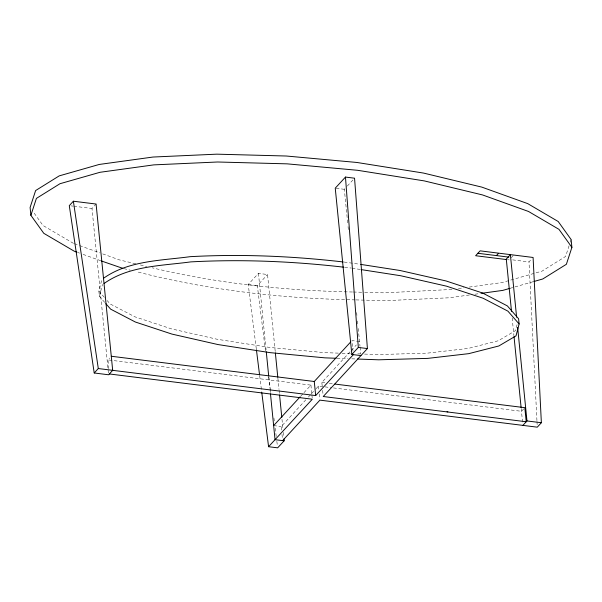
<?xml version="1.0" encoding="UTF-8"?>
<svg xmlns="http://www.w3.org/2000/svg" width="602" height="602" viewBox="0 0 602 602"><rect width="100%" height="100%" fill="white"/><g stroke="black" fill="none" stroke-linecap="round" stroke-linejoin="round"><path stroke-width="0.45" stroke-dasharray="3.01 2.26" d="M104.71 302.377L99.398 296.304L98.871 291.082L101.964 279.2M99.398 296.304L102.483 284.422M517.05 324.681L515.508 330.618L498.328 340.747L468.228 348.43L427.254 353.148L378.214 354.578L364.3 354.074M569.086 245.767L565.594 256.452L542.011 271.133L501.978 282.564L468.612 287.162M570.244 242.2L571.117 239.528M108.405 372.909L91.993 208.48L96.087 204.04M108.819 368.68L107.939 359.883L109.609 358.07M256.294 348.814L248.227 284.483L258.454 273.383L267.536 274.512L275.272 352.004M347.685 222.86L344.329 189.299L346.737 186.688M347.339 186.033L353.953 178.854M265.497 350.876L257.31 285.611L267.536 274.512M300.812 396.101L303.34 393.354M303.972 392.67L310.925 385.122L107.939 359.883M281.563 430.061L281.217 426.54L305.861 399.781M308.382 397.042L310.91 394.295M311.543 393.61L315.335 389.494M315.967 388.809L318.496 386.063L324.079 386.755M322.183 385.957L321.837 382.436L350.733 351.064M351.357 350.387L356.384 344.923M513.13 255.624L511.444 257.46L513.378 257.701M536.939 420.595L529 261.908L531.92 258.74M523.71 408.886L521.482 411.301L332.462 387.801M509.879 288.366L533.899 281.503M451.929 289.457L384.407 292.843L362.795 292.271M458.415 288.561L463.976 287.794M469.394 294.995L449.009 297.802L385.19 300.684L356.068 299.909M474.955 294.227L480.516 293.46M352.463 292C285.197 290.608 217.683 283.542 152.216 267.8M353.404 292.023L361.862 292.248M355.127 299.879C281.593 298.517 207.863 290.156 136.601 271.683M338.339 353.133L324.433 352.629L269.576 347.422L217.397 339.317L171.442 328.873L134.84 316.795L110.091 303.905L107.133 300.526M342.049 353.269L350.394 353.57M357.814 353.841L360.59 353.938M337.007 358.288L348.129 358.694M351.839 358.83L355.549 358.965M344.171 262.051L359.793 264.248M344.69 267.273L351.154 268.048M336.157 188.283L344.329 189.299M512.648 259.876L529 261.908M507.426 259.68L509.194 259.898M71.096 205.884L72.917 206.11M73.828 206.223L91.993 208.48M248.227 284.483L257.31 285.611M359.522 341.515L351.952 340.574L353.005 351.132M321.837 382.436L325.562 382.902M329.286 383.361L333.011 383.828M325.012 386.875L331.529 387.68M273.647 425.599L281.217 426.54M352.072 268.191L360.312 269.47M135.819 263.849L119.422 259.898L100.865 253.224M140.371 264.948L146.745 266.483M123.846 268.612L130.22 270.147M74.362 243.69L78.779 245.277M79.66 245.601L99.985 252.908M77.793 252.479L79.562 253.118M83.099 254.39L100.767 260.741M73.474 243.374L43.013 225.494L33.328 211.987M98.871 291.082L104.778 297.832M268.77 376.98L270.757 392.828M273.918 417.999L274.271 420.798M275.204 428.255L276.258 436.646M276.837 441.311L277.424 445.969M259.688 375.851L261.674 391.699M512.159 317.886L513.927 335.645M521.204 408.555L522.709 423.62M348.054 226.6L348.43 230.34M356.64 312.596L356.918 315.403M357.475 321.009L357.851 324.749M358.228 328.489L359.996 346.248M360.094 347.181L360.756 353.833M322.627 390.359L322.981 393.874M318.496 386.063L318.849 389.584M319.286 393.979L319.812 399.261M310.925 385.122L311.806 393.919M311.889 394.799L312.242 398.321M277.883 378.176L279.004 389.396M279.095 390.329L279.471 394.069M281.984 419.308L282.917 428.654M283.294 432.394L283.76 437.067M282.007 434.456L282.443 438.858M258.454 273.383L266.182 350.876M268.801 377.048L269.914 388.267M270.012 389.201L270.381 392.94M536.992 421.535L537.225 426.231"/><path stroke-width="0.9" d="M360.703 264.391L400.074 270.501L446.029 280.953L482.631 293.031L507.381 305.921L518.593 318.744L519.112 323.966L516.027 335.848L498.847 345.969L468.747 353.652L427.781 358.378L378.733 359.808L357.407 359.033M76.913 252.163L74.257 251.207L43.795 233.328L30.883 215.313L36.406 198.397L59.989 183.715L100.022 172.285L153.773 164.88L217.593 161.998L287.116 163.849L357.618 170.298L424.282 180.901L482.578 194.95L528.526 211.475L558.987 229.354L571.9 247.369L566.377 264.286L542.793 278.967L533.899 281.503M73.369 201.218L69.283 205.658L94.213 372.984L108.593 374.775L112.687 370.335L96.087 204.04L73.369 201.218L98.299 368.544L94.213 372.984M334.87 384.061L524.824 407.674L526.223 421.754L323.244 396.515L367.408 348.566L354.555 178.2L345.473 177.071L335.246 188.17L351.846 354.465L360.929 355.594M273.647 425.599L300.18 396.786M98.299 368.544L315.666 395.574L314.267 381.495L350.695 341.936M351.846 354.465L358.318 347.437L345.473 177.071M283.948 438.933L284.136 440.807L277.657 447.835L268.575 446.707L312.333 399.201L109.346 373.962M315.666 395.574L353.359 354.653M282.616 440.619L319.903 400.142L537.27 427.172L541.364 422.732L533.094 257.468L480.125 250.846L475.633 255.73L506.545 259.567M496.424 255.594L498.298 253.555M522.89 425.381L526.976 420.941L517.645 327.465M103.521 278.282C128.595 260.515 160.907 260.636 190.209 256.67C241.274 253.893 292.459 256.098 343.238 261.96M104.078 283.489C129.144 265.73 161.441 265.858 190.736 261.893C241.801 259.116 292.986 261.321 343.765 267.183M509.879 288.366L502.76 290.397L481.442 293.332M336.082 358.258L324.952 357.851L270.102 352.644L217.916 344.547L171.961 334.095L135.36 322.017L110.61 309.127L105.884 303.724M477.875 253.284L508.795 257.129M358.318 347.437L367.408 348.566M111.28 356.256L314.267 381.495M526.976 420.941L541.364 422.732M447.008 411.768L447.888 411.873M284.136 440.807L275.046 439.678L270.479 393.874M361.23 269.613L400.593 275.724L446.549 286.176L483.15 298.253L507.9 311.144L519.112 323.966M122.936 268.394L101.648 261.057M256.414 349.747L259.567 374.918M261.795 392.632L268.575 446.707M571.9 247.369L571.117 239.528L558.204 221.513L527.743 203.634L481.796 187.109L423.499 173.067L356.835 162.457L286.334 156.016L216.81 154.165L152.991 157.039L99.24 164.451L59.207 175.882L35.623 190.556L30.1 207.479L30.883 215.313M516.621 317.186L510.376 254.646L506.29 259.086L511.504 311.339M514.025 336.578L521.114 407.622M275.362 352.938L277.793 377.243M279.561 395.002L281.804 417.434M266.28 351.809L268.703 376.115"/></g></svg>
